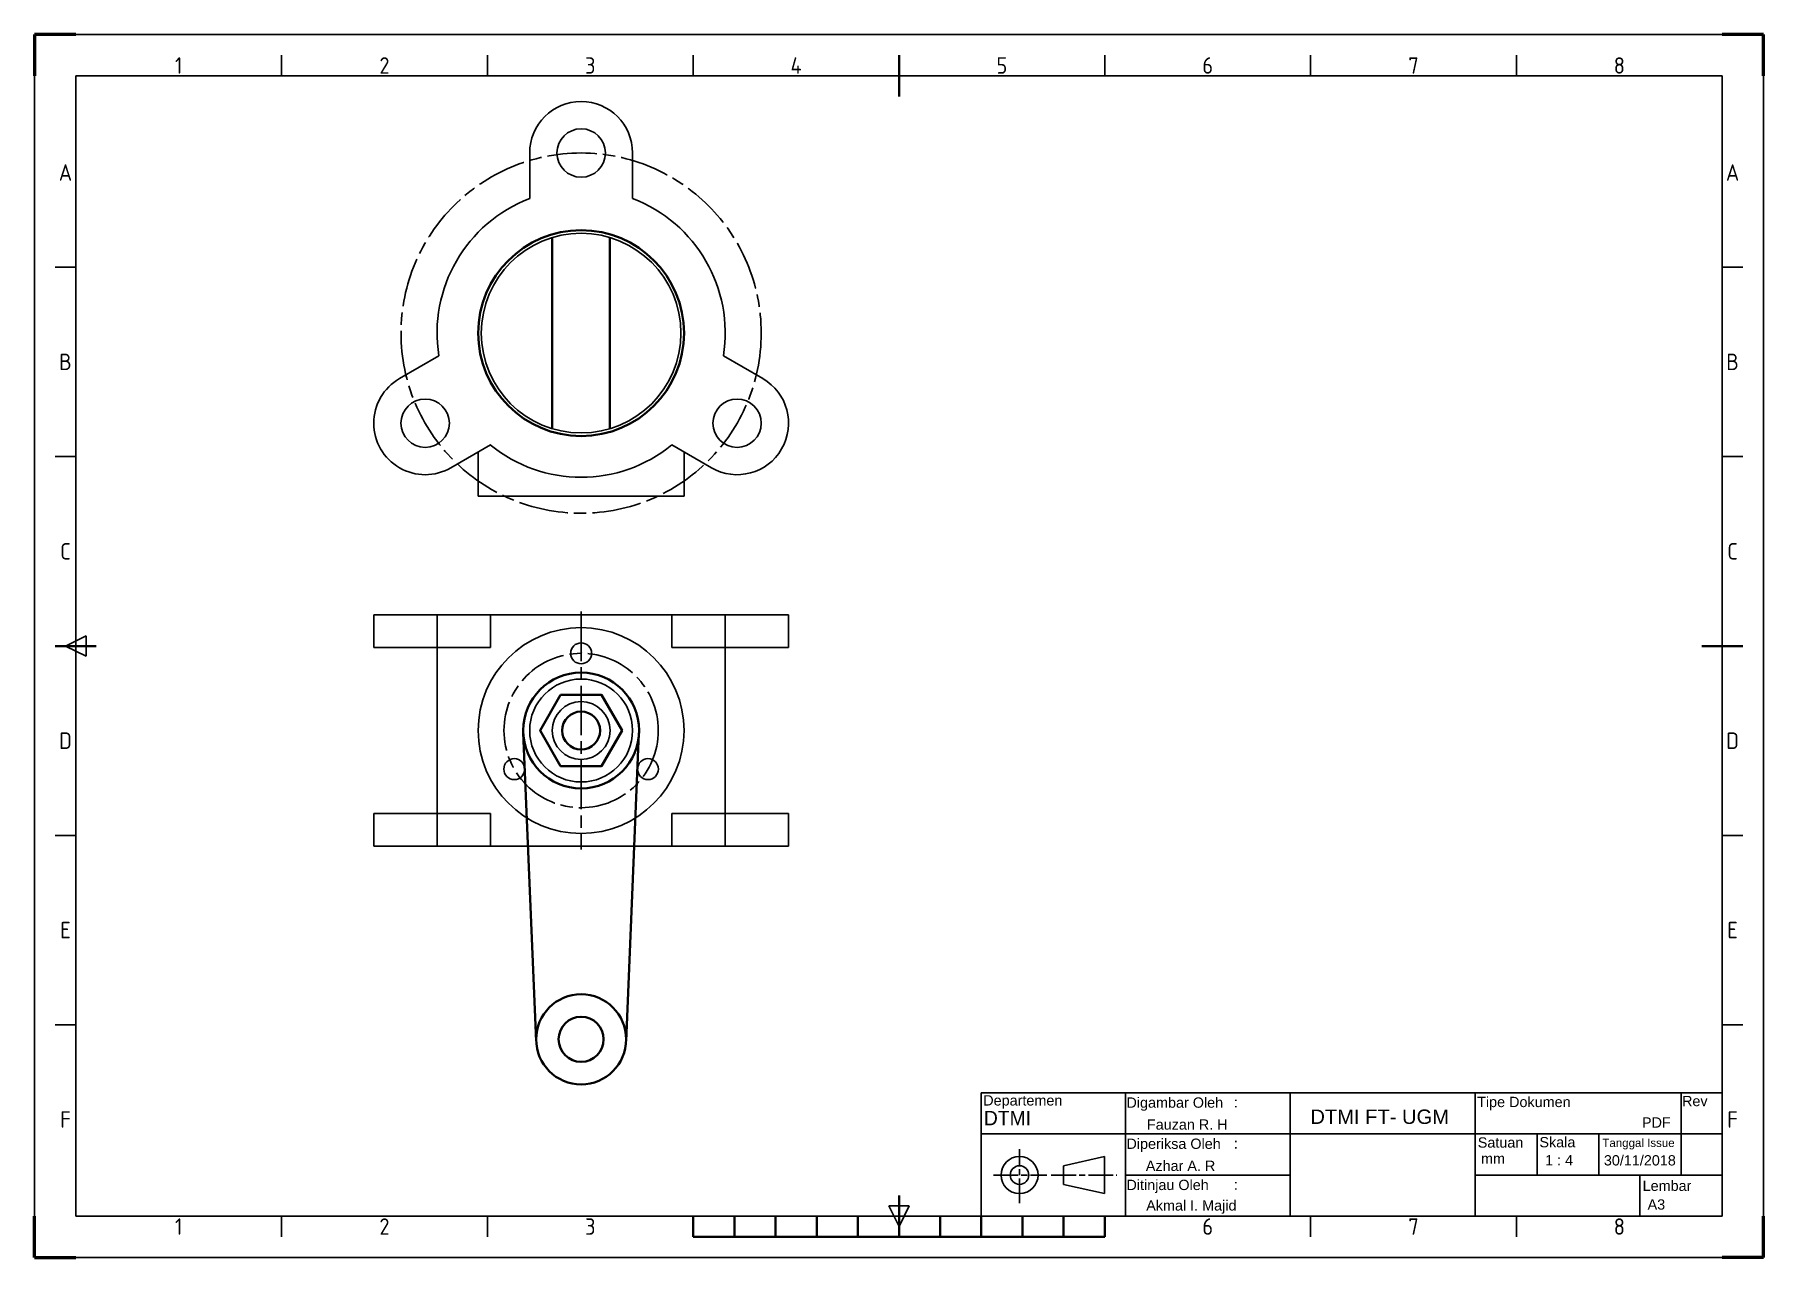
# Model space of a CAD drawing. Header units: millimetres. Extents: x 0 to 420, y 0 to 297.
import ezdxf
from ezdxf.enums import TextEntityAlignment as Align

# ---------------------------------------------------------------- set-up
doc = ezdxf.new("R2010")
doc.units = ezdxf.units.MM
doc.linetypes.add('AM_ISO08W050', pattern=[18, 12, -1.5, 3, -1.5])
doc.linetypes.add('AM_ISO08W050x2', pattern=[9, 6, -0.75, 1.5, -0.75])
for name, color, linetype, lineweight in [('AM_6', 2, 'Continuous', 35), ('AM_7', 4, 'AM_ISO08W050', 25), ('AM_BOR', 7, 'Continuous', 50)]:
    doc.layers.add(name, color=color, linetype=linetype, lineweight=lineweight)
doc.styles.add('ACISOTS', font='isocp.shx')
doc.styles.get("Standard").update_dxf_attribs({"font": 'arial.ttf'})

# ---------------------------------------------------------------- blocks, each defined once
blk = doc.blocks.new('ISO_A3')
for p, q in [((410, 287), (10, 287)), ((10, 287), (10, 10)), ((410, 10), (410, 287)), ((10, 10), (410, 10))]:
    blk.add_line(p, q)
at = {"layer": 'AM_BOR'}
for p, q in [((10, 297), (0, 297)), ((0, 297), (0, 287)), ((420, 297), (410, 297)), ((420, 287), (420, 297)), ((0, 0), (0, 10)), ((420, 0), (420, 10)), ((0, 0), (10, 0)), ((420, 0), (410, 0))]:
    blk.add_line(p, q, dxfattribs=at)
at = {"layer": 'AM_BOR', "color": 1, "lineweight": 25}
for p, q in [((0, 297), (420, 297)), ((0, 0), (0, 297)), ((420, 297), (420, 0)), ((60, 287), (60, 292)), ((110, 287), (110, 292)), ((160, 287), (160, 292)), ((260, 287), (260, 292)), ((310, 287), (310, 292)), ((360, 287), (360, 292)), ((10, 240.5), (5, 240.5)), ((415, 240.5), (410, 240.5)), ((10, 194.5), (5, 194.5)), ((415, 194.5), (410, 194.5)), ((7.5, 148.5), (12.5, 151)), ((12.5, 146), (7.5, 148.5)), ((12.5, 151), (12.5, 146)), ((10, 102.5), (5, 102.5)), ((415, 102.5), (410, 102.5)), ((10, 56.5), (5, 56.5)), ((415, 56.5), (410, 56.5)), ((60, 5), (60, 10)), ((110, 5), (110, 10)), ((210, 7.5), (207.5, 12.5)), ((207.5, 12.5), (212.5, 12.5)), ((212.5, 12.5), (210, 7.5)), ((310, 5), (310, 10)), ((360, 5), (360, 10)), ((420, 0), (0, 0))]:
    blk.add_line(p, q, dxfattribs=at)
at = {"layer": 'AM_BOR', "color": 2, "lineweight": 35}
for p, q in [((210, 282), (210, 292)), ((5, 148.5), (15, 148.5)), ((405, 148.5), (415, 148.5)), ((210, 5), (210, 15)), ((160, 5), (160, 10)), ((170, 5), (170, 10)), ((180, 5), (180, 10)), ((190, 5), (190, 10)), ((200, 5), (200, 10)), ((220, 5), (220, 10)), ((230, 5), (230, 10)), ((240, 5), (240, 10)), ((250, 5), (250, 10)), ((260, 5), (260, 10)), ((160, 5), (260, 5))]:
    blk.add_line(p, q, dxfattribs=at)
at = {"layer": 'AM_BOR', "color": 1, "lineweight": 25, "style": 'ACISOTS'}
for s, p in [('1', (35, 289.5)), ('2', (85, 289.5)), ('3', (135, 289.5)), ('4', (185, 289.5)), ('5', (235, 289.5)), ('6', (285, 289.5)), ('7', (335, 289.5)), ('8', (385, 289.5)), ('A', (7.5, 263.5)), ('A', (412.5, 263.5)), ('B', (7.5, 217.5)), ('B', (412.5, 217.5)), ('C', (7.5, 171.5)), ('C', (412.5, 171.5)), ('D', (7.5, 125.5)), ('D', (412.5, 125.5)), ('E', (7.5, 79.5)), ('E', (412.5, 79.5)), ('F', (7.5, 33.5)), ('F', (412.5, 33.5)), ('1', (35, 7.5)), ('2', (85, 7.5)), ('3', (135, 7.5)), ('6', (285, 7.5)), ('7', (335, 7.5)), ('8', (385, 7.5))]:
    blk.add_text(s, height=4, dxfattribs=at).set_placement(p, align=Align.MIDDLE)

msp = doc.modelspace()

# ---------------------------------------------------------------- linework, layer by layer
for p, q in [((120.28, 268.24), (120.28, 257.18)), ((145.28, 268.24), (145.28, 257.18)), ((88.64, 213.44), (98.22, 218.97)), ((176.92, 213.44), (167.34, 218.97)), ((101.14, 191.79), (110.72, 197.32)), ((107.78, 184.86), (107.78, 195.62)), ((164.42, 191.79), (154.84, 197.32)), ((157.78, 184.86), (157.78, 195.62)), ((132.78, 184.86), (107.78, 184.86)), ((132.78, 184.86), (157.78, 184.86)), ((82.41, 156.1), (82.41, 148.1)), ((110.72, 156.1), (82.41, 156.1)), ((97.78, 99.85), (97.78, 156.1)), ((97.78, 156.1), (132.78, 156.1)), ((110.72, 148.1), (110.72, 156.1)), ((132.78, 156.1), (150.28, 156.1)), ((150.28, 156.1), (167.78, 156.1)), ((154.84, 148.1), (154.84, 156.1)), ((154.84, 156.1), (183.14, 156.1)), ((167.78, 156.1), (167.78, 99.85)), ((183.14, 156.1), (183.14, 148.1)), ((82.41, 148.1), (110.72, 148.1)), ((183.14, 148.1), (154.84, 148.1)), ((82.41, 99.85), (82.41, 107.85)), ((82.41, 107.85), (110.72, 107.85)), ((110.72, 107.85), (110.72, 99.85)), ((183.14, 107.85), (154.84, 107.85)), ((154.84, 107.85), (154.84, 99.85)), ((183.14, 99.85), (183.14, 107.85)), ((110.72, 99.85), (82.41, 99.85)), ((167.78, 99.85), (97.78, 99.85)), ((154.84, 99.85), (183.14, 99.85)), ((410, 40), (230, 40)), ((230, 40), (230, 10)), ((265, 40), (265, 10)), ((305, 40), (305, 10)), ((350, 40), (350, 10)), ((400, 20), (400, 40)), ((410, 10), (410, 40)), ((410, 30), (230, 30)), ((365, 20), (365, 30)), ((380, 20), (380, 30)), ((259.89, 24.5), (250, 22.25)), ((250, 22.25), (250, 17.75)), ((259.89, 15.5), (259.89, 24.5)), ((250, 17.75), (259.89, 15.5)), ((305, 20), (265, 20)), ((410, 20), (350, 20)), ((390, 10), (390, 20)), ((230, 10), (410, 10))]:
    msp.add_line(p, q)
for centre, radius in [((132.78, 268.24), 5.88), ((132.78, 224.49), 24.25), ((94.89, 202.61), 5.88), ((170.67, 202.61), 5.88), ((132.78, 127.97), 25), ((132.78, 146.72), 2.54), ((132.78, 127.97), 12.5), ((132.78, 127.97), 7.03), ((116.54, 118.6), 2.54), ((149.02, 118.6), 2.54), ((239.28, 20), 4.5), ((239.28, 20), 2.25)]:
    msp.add_circle(centre, radius)
for centre, radius, start, end in [((132.78, 268.24), 12.5, 0, 180), ((132.78, 224.49), 35, 110.9248, 189.0752), ((132.78, 224.49), 35, 350.9248, 69.0752), ((94.89, 202.61), 12.5, 120, 300), ((170.67, 202.61), 12.5, 240, 60), ((132.78, 224.49), 35, 230.9248, 309.0752)]:
    msp.add_arc(centre, radius, start, end)
at = {"layer": 'AM_6'}
for p, q in [((125.78, 224.49), (125.78, 247.71)), ((139.78, 224.49), (139.78, 247.71)), ((125.78, 224.49), (125.78, 201.27)), ((139.78, 224.49), (139.78, 201.27)), ((121.85, 52.51), (118.73, 127.38)), ((143.71, 52.51), (146.83, 127.38))]:
    msp.add_line(p, q, dxfattribs=at)
msp.add_lwpolyline([(127.8, 136.6), (122.82, 127.97), (127.8, 119.35), (137.76, 119.35), (142.74, 127.97), (137.76, 136.6)], close=True, dxfattribs=at)
for centre, radius in [((132.78, 224.49), 25), ((132.78, 127.97), 14.06), ((132.78, 127.97), 4.62), ((132.78, 52.97), 10.94), ((132.78, 52.97), 10.94), ((132.78, 52.97), 5.47), ((132.78, 52.97), 5.47)]:
    msp.add_circle(centre, radius, dxfattribs=at)
at = {"layer": 'AM_7'}
msp.add_line((132.78, 156.85), (132.78, 99.1), dxfattribs=at)
at = {"layer": 'AM_7', "linetype": 'AM_ISO08W050x2'}
for p, q in [((239.28, 13.2), (239.28, 26.27)), ((232.93, 20), (245.93, 20)), ((247, 20), (262.89, 20))]:
    msp.add_line(p, q, dxfattribs=at)
at = {"layer": 'AM_7'}
for centre, radius in [((132.78, 224.49), 43.75), ((132.78, 127.97), 18.75)]:
    msp.add_circle(centre, radius, dxfattribs=at)

# ---------------------------------------------------------------- block references
at = {"lineweight": 0}
msp.add_blockref('ISO_A3', (0, 0), dxfattribs=at)

# ---------------------------------------------------------------- texts
for s, height, p in [('Departemen', 2.5, (230.47, 36.89)), ('Digambar Oleh', 2.5, (265.26, 36.36)), (':', 2.5, (291.34, 36.42)), ('Tipe Dokumen', 2.5, (350.45, 36.51)), ('Rev', 2.5, (400.23, 36.73)), ('PDF', 2.5, (390.5, 31.52)), ('Fauzan R. H', 2.5, (270.23, 31.03)), ('Diperiksa Oleh', 2.5, (265.26, 26.36)), (':', 2.5, (291.34, 26.42)), ('Satuan', 2.5, (350.6, 26.66)), ('Skala', 2.5, (365.58, 26.74)), ('Tanggal Issue', 2, (380.88, 26.83)), ('Azhar A. R', 2.5, (269.96, 21)), ('mm', 2.5, (351.4, 22.76)), ('1 : 4', 2.5, (366.97, 22.37)), ('30/11/2018', 2.5, (381.24, 22.33)), ('Ditinjau Oleh', 2.5, (265.26, 16.36)), (':', 2.5, (291.34, 16.42)), ('Lembar', 2.5, (390.66, 16.15)), ('Akmal I. Majid', 2.5, (270.06, 11.38))]:
    msp.add_text(s, height=height).set_placement(p)
at = {"insert": (230.63, 35.59), "char_height": 3.5, "attachment_point": 1}
msp.add_mtext_dynamic_manual_height_columns('{\\fMicrosoft PhagsPa|b0|i0|c0|p34;DTMI}', width=18.8133, gutter_width=17.5, heights=[0], dxfattribs=at)
at = {"layer": 'AM_6', "color": 7, "lineweight": 50, "insert": (309.94, 35.92), "char_height": 3.5, "attachment_point": 1}
msp.add_mtext_dynamic_manual_height_columns('DTMI FT- UGM', width=54.1852, gutter_width=25, heights=[0], dxfattribs=at)
at = {"layer": 'AM_6', "insert": (391.86, 14.11), "char_height": 2.5, "width": 6.883, "attachment_point": 1}
msp.add_mtext('A3', dxfattribs=at)

doc.saveas('drawing.dxf')
